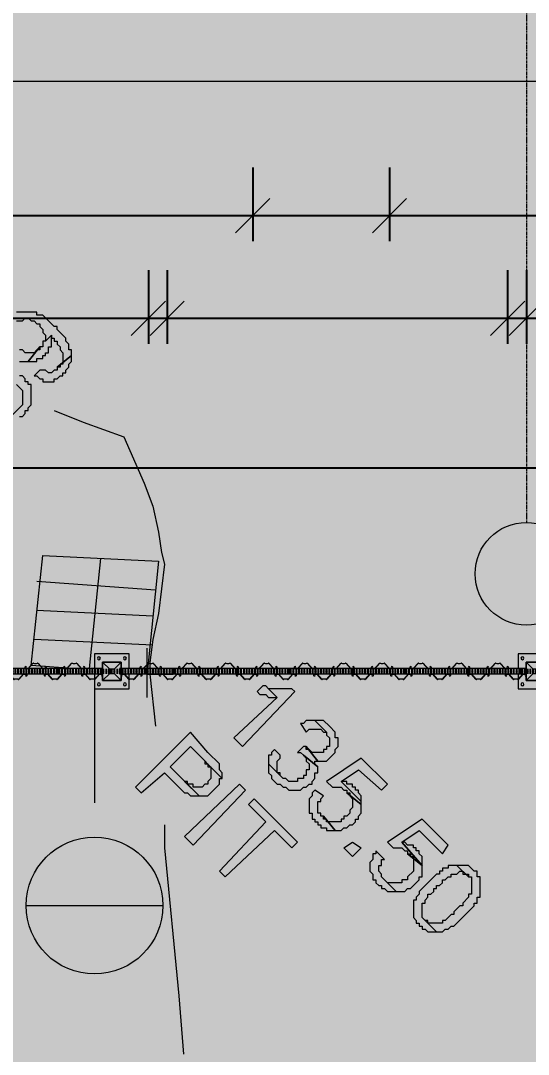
# Model space of a CAD drawing. Header units: millimetres. Extents: x -3370 to 37592, y -25802 to 13127.
# Drawn here: x 18788 to 21755, y -12431 to -6388 of the extents above; entities that cross this region are included whole.
import ezdxf

# ---------------------------------------------------------------- set-up
doc = ezdxf.new("R2010")
doc.units = ezdxf.units.MM
doc.linetypes.add('Boundary', pattern=[15.999999999999998, 9.999999999999998, -3, 0, -3])
doc.linetypes.add('Grid Line', pattern=[22.224999999999994, 12.7, -3.174999999999999, 3.174999999999999, -3.174999999999999])
for name, color, linetype, lineweight in [('2 Hoop survey', 8, 'Continuous', 9), ('A-ANNO-DIMS', 211, 'Continuous', 9), ('A-FLOR-HRAL', 11, 'Continuous', 9), ('C-BLDG-PADS', 91, 'Continuous', 9), ('C-PROP-LINE', 91, 'Boundary', 70), ('G-ANNO-SYMB', 111, 'Continuous', 9), ('S-GRID', 1, 'Continuous', 9), ('S-GRID-IDEN', 1, 'Continuous', 9), ('默认', 18, 'Continuous', 9)]:
    doc.layers.add(name, color=color, linetype=linetype, lineweight=lineweight)
doc.styles.add('Avenir_1', font='', dxfattribs={"width": 0.8, "height": 200})
doc.styles.get('Avenir_1').set_extended_font_data('Avenir')
doc.dimstyles.new('OJID-2_0mm_Diagonal_Tick', dxfattribs={"dimscale": 304.8, "dimtxt": 282.4994288325337, "dimasz": 0.6561679790026247, "dimexe": 0.4921259842519685, "dimexo": 0.0625, "dimgap": 0.1640419947506562, "dimtad": 1, "dimdsep": 46, "dimtxsty": 'Avenir_1', "dimblk1": 'OBLIQUE', "dimblk2": 'OBLIQUE', "dimsah": 1, "dimcen": 0.09, "dimdle": 0.4921259842519685, "dimazin": 3, "dimtfac": 1, "dimtdec": 4, "dimtix": 1, "dimtmove": 0, "dimatfit": 3, "dimtvp": 1, "dimtolj": 1})
doc.dimstyles.new('OJID-2_0mm_Diagonal_Tick_1', dxfattribs={"dimscale": 304.8, "dimtxt": 282.4994288325337, "dimasz": 0.6561679790026247, "dimexe": 0.4921259842519685, "dimexo": 0.0625, "dimgap": 0.1640419947506562, "dimtad": 1, "dimdsep": 46, "dimtxsty": 'Avenir_1', "dimblk1": 'OBLIQUE', "dimblk2": 'OBLIQUE', "dimsah": 1, "dimcen": 0.09, "dimdle": 0.4921259842519685, "dimazin": 3, "dimtfac": 1, "dimtdec": 4, "dimtix": 1, "dimtmove": 2, "dimatfit": 3, "dimtvp": 1, "dimtolj": 1})

# ---------------------------------------------------------------- blocks, each defined once
blk = doc.blocks.new('2 Hoop survey-1260670-Lower Ground Floor')
at = {"layer": '默认', "color": 9}
for p, q in [((67684.97317384373, 657.6641948734032), (67617.24355015904, 14.23276986895144)), ((68023.62129226715, 640.7317889522374), (67962.34373751064, 43.27563007608993)), ((68006.68888634598, 471.407729740542), (67312.46024357798, 522.2049475040367)), ((67989.75648042478, 319.0160764500234), (67312.46024357801, 352.880888292364)), ((67989.75648042478, 149.6920172382997), (67295.52783765682, 183.5568290806241)), ((67955.89166858247, 132.7596113171212), (67955.89166858247, 36.6401636218629)), ((67334.10177914969, 27.00219973404961), (67278.93072149817, 31.14002905791196)), ((67489.14595216807, 15.37388675767106), (67335.24350955593, 26.91656995357952)), ((67518.45958963613, 13.17536394756975), (67490.10960823548, 15.30161255261734)), ((67955.89166858247, 35.45131633238636), (67955.89166858247, 13.17536394756975)), ((67962.27196051818, 42.5758043995144), (67959.25653072823, 13.17536394756975)), ((67972.82407450363, 43.27116328425348), (67972.82407450363, 13.17536394756975)), ((67955.89166858247, -19.63204197340111), (67852.36344638787, -19.63204197340111)), ((67955.8916685825, -19.63204197340111), (67941.7929229698, -18.57463605244902)), ((67955.89166858247, -18.57463605244902), (67955.89166858247, -155.0912893427649)), ((67955.89166858245, -19.6320419733911), (68108.28332187298, -19.6320419733911)), ((67972.82407450363, -19.63204197340111), (68006.68888634596, -324.4153485544674))]:
    blk.add_line(p, q, dxfattribs=at)
for points in [[(67193.93340212981, 2046.121480409344), (67227.79821397213, 2046.121480409344), (67244.73061989332, 2063.053886330546), (67261.66302581447, 2063.053886330546), (67278.59543173567, 2046.12148040936), (67295.52783765682, 2046.12148040936), (67312.46024357803, 2029.189074488189), (67329.39264949916, 2029.189074488189), (67329.39264949916, 2012.256668567003), (67346.32505542034, 1995.324262645865), (67346.32505542034, 1978.39185672466), (67363.25746134152, 1961.459450803506), (67363.25746134152, 1927.594638961149), (67397.12227318386, 1961.459450803506), (67397.12227318386, 1944.527044882319), (67414.05467910501, 1944.527044882319), (67414.05467910501, 1927.594638961149), (67430.98708502618, 1927.594638961149), (67430.98708502618, 1910.662233039979), (67447.91949094737, 1893.729827118841), (67447.91949094737, 1876.797421197638), (67464.85189686854, 1859.865015276482), (67464.85189686854, 1792.135391591784), (67447.91949094736, 1792.135391591784), (67447.91949094736, 1775.202985670629), (67430.98708502618, 1775.202985670629), (67515.64911463203, 1842.932609355312), (67515.64911463203, 1876.797421197638), (67498.71670871087, 1876.797421197638), (67498.71670871087, 1910.662233039979), (67481.78430278972, 1927.594638961149), (67481.78430278972, 1944.527044882319), (67430.9870850262, 1995.324262645847), (67430.9870850262, 2012.256668567003), (67414.05467910501, 2012.256668567003), (67346.32505542034, 2079.9862922517), (67312.46024357798, 2079.9862922517), (67312.46024357798, 2096.918698172854), (67193.9334021298, 2096.918698172854)], [(67210.86580805096, 1809.067797512971), (67261.66302581447, 1809.067797512971), (67329.39264949918, 1893.729827118808), (67329.39264949918, 1876.797421197638), (67312.46024357798, 1876.797421197638), (67295.52783765683, 1859.865015276482), (67244.73061989331, 1859.865015276482), (67227.79821397216, 1876.797421197669), (67210.86580805096, 1876.797421197669)], [(67193.93340212978, 1673.60855014359), (67227.7982139721, 1639.743738301218), (67227.7982139721, 1555.081708695396), (67126.20377844511, 1453.487273168388)], [(67210.86580805096, 1487.352085010712), (67227.79821397213, 1487.352085010712), (67244.73061989332, 1504.284490931917), (67244.73061989332, 1521.216896853055), (67261.66302581447, 1521.216896853055), (67261.66302581447, 1538.149302774225), (67278.59543173565, 1555.081708695412), (67278.59543173565, 1673.60855014359), (67261.66302581447, 1673.60855014359), (67261.66302581447, 1690.540956064744), (67244.7306198933, 1690.540956064744), (67244.7306198933, 1707.473361985933), (67227.79821397216, 1724.405767907103), (67210.86580805096, 1724.405767907103)]]:
    blk.add_lwpolyline(points, dxfattribs=at)
for points in [[(67363.2574613415, 1927.594638961149), (67346.32505542033, 1927.594638961149), (67346.32505542033, 1893.729827118808), (67329.39264949916, 1893.729827118808), (67261.66302581449, 1809.067797512987), (67312.46024357798, 1809.067797512987), (67312.46024357798, 1826.000203434127), (67346.32505542033, 1826.000203434127), (67346.32505542033, 1842.932609355312), (67363.2574613415, 1842.932609355312), (67363.2574613415, 1859.865015276468), (67380.18986726267, 1859.865015276468), (67380.18986726267, 1893.729827118808), (67397.12227318384, 1893.729827118808), (67397.12227318384, 1961.45945080349)], [(67329.39264949915, 1758.27057974944), (67295.5278376568, 1724.405767907099), (67312.46024357795, 1724.405767907099), (67329.39264949915, 1707.473361985929), (67346.3250554203, 1707.473361985929), (67346.3250554203, 1690.54095606474), (67414.05467910497, 1690.54095606474), (67414.05467910497, 1707.473361985929), (67430.98708502615, 1707.473361985929), (67447.91949094733, 1724.405767907099), (67464.8518968685, 1724.405767907099), (67464.8518968685, 1741.33817382827), (67481.78430278966, 1741.33817382827), (67481.78430278966, 1758.270579749424), (67498.71670871082, 1775.202985670594), (67498.71670871082, 1792.135391591764), (67515.64911463199, 1809.067797512935), (67515.64911463199, 1842.932609355294), (67430.98708502615, 1775.20298567061), (67430.98708502615, 1758.270579749424), (67414.05467910497, 1758.270579749424), (67397.12227318382, 1741.33817382827), (67380.18986726264, 1741.33817382827), (67363.25746134146, 1758.270579749424)], [(68819.44437056211, -121.226477500406), (68802.51196464094, -104.2940715792338), (68667.05271727157, -104.2940715792338), (68717.8499350351, -155.0912893427612), (68463.86384621751, -392.1449722391499), (68514.66106398105, -442.9421900026628)], [(68667.05271727158, -104.2940715792556), (68650.1203113504, -87.36166565808526), (68633.18790542924, -87.36166565808526), (68599.3230935869, -121.226477500426), (68616.25549950809, -138.1588834215963), (68650.1203113504, -138.1588834215963), (68667.05271727158, -155.0912893427667), (68717.84993503509, -155.0912893427667)], [(68937.9712120103, -290.5505367121186), (68887.17399424678, -290.5505367121186), (68870.24158832563, -307.4829426332744), (68853.30918240445, -307.4829426332744), (68887.17399424678, -358.2801603968019), (68904.10640016795, -341.3477544756479), (68971.83602385264, -341.3477544756479), (68988.76842977379, -358.2801603968019), (69005.70083569498, -358.2801603968019)], [(69022.63324161616, -324.4153485544612), (68988.76842977382, -290.5505367121041), (68937.9712120103, -290.5505367121041), (69005.700835695, -358.2801603968019), (69005.700835695, -375.2125663179577), (69022.63324161616, -392.1449722391608), (69022.63324161616, -442.9421900026392), (69005.70083569498, -442.9421900026392), (69005.70083569498, -459.8745959238258), (68988.76842977382, -459.8745959238258), (68988.76842977382, -476.8070018449798), (68921.03880608913, -476.8070018449798), (68904.10640016798, -459.8745959238095), (68887.17399424678, -459.8745959238095), (68887.17399424678, -442.9421900026392), (68954.90361793146, -527.6042196084927), (69005.70083569498, -527.6042196084927), (69056.49805345849, -476.8070018449798), (69056.49805345849, -459.8745959238258), (69073.43045937966, -442.9421900026555), (69073.43045937966, -392.1449722391426), (69056.49805345849, -392.1449722391426), (69056.49805345849, -358.2801603968019)], [(68311.47219292703, -476.8070018449598), (68209.87775740001, -358.2801603967819), (67888.16204489776, -679.9958728990387), (67922.02685674014, -713.8606847413466), (68057.48610410947, -595.3338432931687), (68176.01294555765, -713.860684741363), (68192.94535147883, -713.860684741363), (68209.8777574, -730.7930906625024), (68260.6749751635, -730.7930906625024), (68091.3509159518, -561.469031450828), (68209.87775739998, -442.94219000265), (68396.13422253286, -629.1986551355276), (68396.13422253286, -595.3338432931687), (68379.20181661172, -578.4014373719838), (68379.20181661172, -544.5366255296576)], [(68734.78234095626, -493.7394077661666), (68700.91752911391, -459.8745959238422), (68683.98512319278, -476.8070018449653), (68683.98512319278, -493.7394077661502), (68667.05271727158, -493.7394077661502), (68667.05271727158, -544.5366255296631), (68734.78234095628, -612.2662492143281), (68734.78234095628, -595.3338432931741), (68717.8499350351, -595.3338432931741), (68717.8499350351, -527.6042196084927), (68734.78234095627, -510.6718136873205)], [(68870.24158832562, -442.9421900026427), (68836.37677648329, -476.8070018449835), (68853.30918240444, -476.8070018449835), (68870.2415883256, -493.7394077661539), (68954.90361793146, -561.4690314508371), (68937.9712120103, -544.5366255296667), (68937.9712120103, -527.6042196084964), (68954.90361793146, -527.6042196084964), (68887.17399424675, -442.9421900026427)], [(68396.13422253284, -629.1986551355332), (68294.53978700584, -527.6042196085091), (68294.53978700584, -544.5366255296631), (68311.47219292703, -544.5366255296631), (68311.47219292703, -561.4690314508334), (68328.4045988482, -561.4690314508334), (68328.4045988482, -629.1986551355167), (68311.47219292703, -646.131061056687), (68311.47219292703, -663.0634669778574), (68294.53978700585, -663.0634669778574), (68277.6073810847, -679.9958728990114), (68226.81016332118, -679.9958728990114), (68226.81016332118, -663.0634669778574), (68192.94535147883, -663.0634669778574), (68192.94535147883, -646.131061056687), (68176.01294555765, -646.131061056687), (68260.67497516348, -730.7930906625406), (68311.47219292703, -730.7930906625406), (68379.20181661173, -663.0634669778884), (68379.20181661173, -629.1986551355167)], [(68954.90361793146, -561.4690314508534), (68870.2415883256, -493.7394077661702), (68887.17399424678, -510.6718136873424), (68887.17399424678, -527.6042196085127), (68904.10640016796, -544.5366255296831), (68904.10640016796, -578.4014373720238), (68887.17399424678, -578.4014373720238), (68887.17399424678, -612.2662492143663), (68870.2415883256, -612.2662492143663), (68870.2415883256, -629.1986551355368), (68836.37677648326, -629.1986551355368), (68836.37677648326, -646.131061056707), (68785.57955871976, -646.131061056707), (68768.6471527986, -629.1986551355204), (68751.71474687743, -629.1986551355204), (68667.05271727158, -544.5366255296667), (68667.05271727158, -595.3338432931941), (68683.98512319276, -612.2662492143663), (68683.98512319276, -629.1986551355368), (68717.8499350351, -663.063466977861), (68734.78234095626, -663.063466977861), (68751.71474687743, -679.9958728990478), (68768.6471527986, -679.9958728990478), (68785.57955871978, -696.9282788201854), (68853.30918240444, -696.9282788201854), (68870.24158832562, -679.9958728990478), (68887.17399424678, -679.9958728990478), (68904.10640016796, -663.063466977861), (68921.03880608911, -663.063466977861), (68921.03880608911, -646.131061056707), (68937.97121201029, -629.1986551355368), (68937.97121201029, -595.3338432931941), (68954.90361793146, -595.3338432931941)], [(69361.28136003955, -663.0634669778465), (69208.88970674903, -510.6718136873096), (69005.70083569498, -646.1310610566925), (69039.56564753734, -679.9958728990333), (69090.36286530083, -679.9958728990333), (69107.29527122203, -696.9282788201708), (69124.22767714318, -696.9282788201708), (69124.22767714318, -713.8606847413739), (69208.88970674902, -781.5903084260572), (69208.88970674902, -764.6579025048704), (69090.36286530083, -646.1310610567089), (69191.95730082787, -578.4014373720092), (69327.41654819722, -696.9282788201872)], [(68176.01294555768, -967.8467735588456), (68497.7286580599, -663.0634669777901), (68531.59346990223, -696.9282788201327), (68226.81016332119, -1018.643991322375)], [(69175.02489490669, -679.9958728990277), (69158.09248898552, -679.9958728990277), (69158.09248898552, -663.0634669778574), (69124.22767714318, -663.0634669778574), (69124.22767714318, -646.131061056687), (69090.36286530083, -646.131061056687), (69208.88970674903, -764.6579025048815), (69208.88970674903, -730.7930906625243), (69191.95730082787, -713.8606847413522), (69191.95730082787, -696.9282788201817), (69175.02489490669, -696.9282788201817)], [(68988.7684297738, -730.7930906625261), (68937.97121201029, -696.9282788201836), (68921.03880608911, -713.8606847413885), (68921.03880608911, -730.7930906625261), (68904.10640016795, -747.7254965837292), (68904.10640016795, -832.38752618955), (68921.03880608913, -832.38752618955), (68921.03880608913, -866.2523380318909), (68937.97121201029, -866.2523380318909), (68937.97121201029, -883.1847439530776), (68954.90361793147, -883.1847439530776), (68954.90361793147, -900.1171498742315), (68971.83602385264, -900.1171498742315), (68971.83602385264, -917.0495557954018), (69005.70083569498, -917.0495557954018), (69005.70083569498, -933.981961716574), (69056.49805345849, -933.981961716574), (68988.7684297738, -849.3199321107368), (68971.83602385264, -849.3199321107368), (68971.83602385264, -832.38752618955), (68954.90361793147, -832.38752618955), (68954.90361793147, -764.6579025048668), (68971.83602385264, -764.6579025048668), (68971.83602385264, -747.7254965837128)], [(69208.88970674902, -781.5903084260517), (69124.22767714318, -713.8606847413686), (69141.16008306434, -713.8606847413686), (69141.16008306434, -730.7930906625243), (69158.09248898552, -747.7254965837274), (69158.09248898552, -798.5227143472057), (69141.16008306433, -815.4551202683924), (69141.16008306433, -832.3875261895482), (69124.22767714315, -849.3199321107495), (69107.29527122201, -849.3199321107495), (69107.29527122201, -866.2523380318889), (69090.36286530083, -866.2523380318889), (69090.36286530083, -883.1847439530757), (69005.70083569498, -883.1847439530757), (69005.70083569498, -866.2523380318889), (68988.76842977382, -866.2523380318889), (68988.76842977382, -849.319932110735), (69056.49805345849, -933.9819617165722), (69090.36286530083, -933.9819617165722), (69107.29527122203, -917.0495557953836), (69124.22767714318, -917.0495557953836), (69141.16008306437, -900.1171498742298), (69158.09248898552, -900.1171498742298), (69175.0248949067, -883.1847439530757), (69175.0248949067, -866.2523380318889), (69191.95730082787, -866.2523380318889), (69191.95730082787, -849.319932110735), (69208.88970674902, -832.3875261895646)], [(68836.37677648326, -1001.711585401299), (68582.3906876657, -747.7254965837383), (68548.5258758234, -781.590308426079), (68650.1203113504, -883.1847439530866), (68379.20181661163, -1171.035644612988), (68413.06662845399, -1204.900456455305), (68700.91752911391, -933.9819617165849), (68802.51196464096, -1035.576397243607)], [(69716.86188438413, -1018.643991322453), (69564.4702310936, -866.2523380319017), (69361.28136003955, -1001.711585401266), (69395.14617188189, -1035.576397243593), (69445.9433896454, -1035.576397243593), (69462.8757955666, -1052.508803164763), (69479.80820148774, -1052.508803164763), (69479.80820148774, -1069.441209085948), (69564.4702310936, -1137.170832770631), (69445.94338964544, -1001.71158540125), (69547.53782517245, -933.9819617165685), (69682.9970725418, -1069.441209085948)], [(69107.29527122201, -1035.576397243565), (69158.09248898554, -1001.711585401225), (69208.88970674903, -1035.576397243565), (69158.09248898552, -1086.373615007078)], [(69530.60541925125, -1052.508803164767), (69530.60541925125, -1035.576397243596), (69513.67301333009, -1035.576397243596), (69513.67301333009, -1018.643991322424), (69479.80820148774, -1018.643991322424), (69462.87579556661, -1001.711585401237), (69445.9433896454, -1001.711585401237), (69564.47023109364, -1137.170832770602), (69564.47023109364, -1086.373615007107), (69547.53782517245, -1069.44120908592), (69547.53782517245, -1052.508803164767)], [(69344.34895411838, -1103.306020928274), (69293.55173635487, -1052.508803164763), (69293.55173635487, -1069.441209085948), (69276.61933043369, -1069.441209085948), (69276.61933043369, -1103.306020928288), (69259.68692451253, -1120.238426849444), (69259.68692451253, -1171.035644612963), (69276.61933043369, -1187.968050534111), (69276.61933043369, -1221.832862376476), (69293.55173635484, -1221.832862376476), (69293.55173635484, -1238.765268297646), (69310.48414227602, -1255.697674218809), (69327.41654819719, -1255.697674218809), (69327.41654819719, -1272.630080139987), (69344.34895411835, -1272.630080139987), (69361.28136003953, -1289.562486061159), (69412.07857780304, -1289.562486061159), (69327.4165481972, -1204.900456455305), (69327.4165481972, -1187.968050534135), (69310.48414227602, -1171.035644612948), (69310.48414227602, -1137.170832770631), (69327.4165481972, -1137.170832770631), (69327.4165481972, -1103.306020928288)], [(69564.4702310936, -1137.17083277062), (69479.80820148774, -1069.441209085937), (69496.74060740892, -1069.441209085937), (69496.74060740892, -1086.373615007107), (69513.67301333009, -1086.373615007107), (69513.67301333009, -1171.035644612952), (69479.80820148776, -1204.900456455285), (69479.80820148776, -1221.832862376465), (69445.9433896454, -1221.832862376465), (69445.9433896454, -1238.765268297635), (69361.28136003955, -1238.765268297635), (69412.07857780307, -1289.562486061139), (69462.87579556658, -1289.562486061139), (69479.80820148776, -1272.630080139968), (69496.74060740892, -1272.630080139968), (69547.53782517243, -1221.832862376465), (69547.53782517243, -1204.900456455294), (69564.4702310936, -1204.900456455294)], [(69767.65910214763, -1137.17083277062), (69716.86188438413, -1137.17083277062), (69716.86188438413, -1154.103238691781), (69682.99707254178, -1154.103238691781), (69682.99707254178, -1171.035644612952), (69666.0646666206, -1171.035644612952), (69666.0646666206, -1187.968050534122), (69649.13226069945, -1187.968050534122), (69547.53782517243, -1289.562486061144), (69547.53782517243, -1306.494891982316), (69530.60541925125, -1323.427297903472), (69530.60541925125, -1340.35970382465), (69513.67301333009, -1340.35970382465), (69513.67301333009, -1441.954139351672), (69530.60541925125, -1458.886545272835), (69530.60541925125, -1475.818951194015), (69547.53782517243, -1475.818951194015), (69547.53782517243, -1492.751357115185), (69564.4702310936, -1492.751357115185), (69564.4702310936, -1509.683763036355), (69581.40263701478, -1509.683763036355), (69598.33504293594, -1526.616168957518), (69649.13226069945, -1526.616168957518), (69564.47023109361, -1441.954139351657), (69564.47023109361, -1357.29210974582), (69581.40263701478, -1357.29210974582), (69581.40263701478, -1340.35970382465), (69598.33504293596, -1323.427297903472), (69598.33504293596, -1306.494891982316), (69615.2674488571, -1306.494891982316), (69632.1998547783, -1289.562486061139), (69632.1998547783, -1272.630080139974), (69649.13226069945, -1272.630080139974), (69649.13226069945, -1255.697674218804), (69666.0646666206, -1255.697674218804), (69682.99707254178, -1238.765268297626), (69682.99707254178, -1221.832862376465), (69699.92947846295, -1221.832862376465), (69716.86188438414, -1204.900456455276), (69733.79429030529, -1204.900456455276), (69733.79429030529, -1187.968050534122), (69767.65910214763, -1187.968050534122), (69784.5915080688, -1171.035644612952), (69801.52391398998, -1171.035644612952), (69801.52391398998, -1187.968050534122), (69835.38872583231, -1187.968050534122), (69835.38872583231, -1204.900456455294)], [(69869.25353767467, -1171.035644612935), (69835.38872583234, -1137.170832770602), (69767.65910214763, -1137.170832770602), (69835.38872583231, -1204.900456455285), (69852.32113175349, -1204.900456455285), (69852.32113175349, -1306.494891982316), (69835.38872583231, -1306.494891982316), (69835.38872583231, -1323.427297903479), (69801.52391399, -1357.292109745804), (69801.52391399, -1374.224515666991), (69784.5915080688, -1374.224515666991), (69750.72669622645, -1408.089327509331), (69750.72669622645, -1425.021733430502), (69733.79429030529, -1425.021733430502), (69699.92947846296, -1458.886545272828), (69682.99707254178, -1458.886545272828), (69682.99707254178, -1475.818951194015), (69598.33504293594, -1475.818951194015), (69598.33504293594, -1458.886545272844), (69581.40263701478, -1458.886545272844), (69649.13226069947, -1526.616168957509), (69682.99707254178, -1526.616168957509), (69699.92947846299, -1509.683763036332), (69716.86188438413, -1509.683763036332), (69733.7942903053, -1492.75135711517), (69750.72669622645, -1492.75135711517), (69869.25353767465, -1374.224515666983), (69869.25353767465, -1357.29210974582), (69886.18594359583, -1357.29210974582), (69886.18594359583, -1323.427297903479), (69903.118349517, -1323.427297903479), (69903.118349517, -1204.900456455294), (69886.18594359583, -1204.900456455294), (69886.18594359583, -1171.035644612952)]]:
    blk.add_lwpolyline(points, close=True, dxfattribs=at)
at = {"layer": '默认', "color": 9, "flags": 128}
for points in [[(67414.05467910504, 1521.216896853067), (67583.37873831672, 1453.487273168398), (67820.4324212131, 1368.825243562527), (67938.9592626613, 1097.906748823813), (67989.7564804248, 962.4475014544665), (68023.62129226714, 810.055848163914), (68040.5536981883, 691.5290067157348), (68057.48610410948, 623.7993830310529), (68023.62129226714, 335.9484823711712), (67989.7564804248, 183.5568290806315), (67972.82407450363, 48.09758171128509), (67972.82407450363, 44.06491328425492)], [(67278.68960670065, 32.05983795730128), (67346.32505542034, 674.5966007945502), (68023.62129226714, 640.7317889522244)], [(68057.48610410948, -900.1171498742394), (68057.48610410948, -1035.576397243603), (68142.14813371534, -1899.129099223274), (68169.03637304461, -2241.954150671572)]]:
    blk.add_lwpolyline(points, dxfattribs=at)
blk = doc.blocks.new('栏杆扶手 - Right Side-V1-Lower Ground Floor')
at = {"layer": 'A-FLOR-HRAL'}
for p, q in [((14.28863871473044, 41.42095653478577), (-14.41546126376533, 15.7140520487531)), ((-13.91361901101159, 15.09907772745906), (14.81813363031123, 40.82962397147305)), ((6.245427855770975, 53.83422618456255), (6.806700561797228, 54.39549889058876)), ((15.08124999999973, 57.84850000000052), (15.08124999999973, 43.19481633661879)), ((15.87499999999984, 43.19481633661878), (15.87499999999984, 57.84850000000052)), ((-14.41546126376955, -15.71405204875008), (14.28863871473075, -41.42095653478513)), ((14.81813363031169, -40.82962397147217), (-13.91361901101545, -15.09907772745634)), ((6.806700561797881, -54.39549889058811), (6.245427855771664, -53.83422618456185)), ((15.08125000000038, -43.19481633661797), (15.08125000000038, -57.84849999999975)), ((15.87500000000046, -57.84849999999975), (15.87500000000046, -43.19481633661798))]:
    blk.add_line(p, q, dxfattribs=at)
for centre, radius, start, end in [((10.22349999999976, 57.84850000000048), 5.651499999999976, 359.9999999999996, 225.2595218971921), ((10.22349999999976, 57.84850000000048), 4.857749999999974, 6.704519569386375e-13, 225.3019278009093), ((-11.90625000000014, 12.63918044228032), 3.968749999999824, 129.215743005456, 193.4870587838714), ((-64.60465898721104, 4.448531709029887e-13), 50.22415721151557, 346.5129412161314, 13.48705878386784), ((-11.90625000000014, 12.63918044228032), 3.174999999999822, 129.2157430054417, 193.4870587838738), ((-64.60465898721104, 4.448531709029887e-13), 51.01790721151556, 346.5129412161306, 13.48705878386711), ((12.69999999999992, 43.19481633661878), 2.381249999999919, 311.8470848866533, 4.325554366790383e-13), ((12.69999999999992, 43.19481633661878), 3.174999999999925, 311.8458416048869, 0), ((-11.90624999999955, -12.63918044228075), 3.968750000000195, 166.5129412161303, 230.7842569944569), ((-11.90624999999955, -12.63918044228075), 3.175000000000197, 166.5129412161315, 230.7842569944617), ((10.22350000000049, -57.84849999999975), 5.651499999999976, 134.7404781028073, 359.999999999999), ((10.22350000000049, -57.84849999999975), 4.857749999999966, 134.6980721990925, 4.071109992273301e-13), ((12.70000000000046, -43.194816336618), 2.381249999999926, 6.838609960774292e-13, 48.15291511334912), ((12.70000000000046, -43.194816336618), 3.174999999999924, 6.361109362927034e-14, 48.15415839511418)]:
    blk.add_arc(centre, radius, start, end, dxfattribs=at)
blk = doc.blocks.new('栏杆扶手 - Left Side-1798714-Lower Ground Floor')
at = {"layer": 'A-FLOR-HRAL'}
for p, q in [((-15.87499999999996, 57.84850000000015), (-15.87499999999996, 43.19481633661839)), ((-15.08124999999998, 43.19481633661835), (-15.08124999999998, 57.84850000000015)), ((-14.8181336303113, 40.82962397147259), (13.91361901101565, 15.09907772745659)), ((14.41546126376977, 15.71405204875031), (-14.28863871473036, 41.42095653478553)), ((-6.806700561797406, 54.39549889058846), (-6.245427855771193, 53.8342261845622)), ((-15.87499999999998, -43.19481633661835), (-15.87499999999998, -57.84850000000014)), ((-15.08124999999996, -57.84850000000011), (-15.08124999999996, -43.19481633661839)), ((13.91361901101583, -15.09907772745543), (-14.81813363031135, -40.82962397147266)), ((-14.28863871473058, -41.4209565347854), (14.41546126376536, -15.71405204875289)), ((-6.245427855771167, -53.8342261845622), (-6.80670056179743, -54.39549889058843))]:
    blk.add_line(p, q, dxfattribs=at)
for centre, radius, start, end in [((-10.22349999999999, 57.84850000000013), 5.651499999999976, 314.7404781028065, 179.9999999999994), ((-10.22349999999999, 57.84850000000013), 4.857749999999971, 314.6980721990916, 180.0000000000004), ((-12.70000000000006, 43.19481633661839), 3.174999999999925, 179.9999999999999, 228.1541583951134), ((-12.70000000000006, 43.19481633661839), 2.381249999999925, 180.0000000000005, 228.1529151133485), ((64.60465898721118, 8.021785709647067e-13), 51.01790721151556, 166.512941216132, 193.4870587838678), ((11.90624999999977, 12.63918044228097), 3.175000000000197, 346.5129412161319, 50.78425699445906), ((64.60465898721118, 8.021785709647067e-13), 50.22415721151557, 166.5129412161327, 193.4870587838685), ((11.90624999999977, 12.63918044228097), 3.968750000000194, 346.5129412161309, 50.78425699445738), ((-12.70000000000006, -43.19481633661839), 3.174999999999924, 131.8458416048867, 179.9999999999993), ((-10.22349999999999, -57.84850000000011), 5.651499999999976, 179.9999999999999, 45.25952189719193), ((-12.70000000000006, -43.19481633661839), 2.381249999999921, 131.8470848866536, 180), ((-10.22349999999999, -57.84850000000011), 4.857749999999976, 180, 45.30192780090908), ((11.9062500000002, -12.63918044228009), 3.174999999999822, 309.2157430055389, 13.48705878386924), ((11.9062500000002, -12.63918044228009), 3.968749999999824, 309.2157430055375, 13.48705878386811)]:
    blk.add_arc(centre, radius, start, end, dxfattribs=at)
blk = doc.blocks.new('栏杆扶手 - Right Side-V2-Lower Ground Floor')
at = {"layer": 'A-FLOR-HRAL'}
for p, q in [((14.28863871473044, 41.42095653478577), (-14.41546126376533, 15.7140520487531)), ((-13.91361901101159, 15.09907772745906), (14.81813363031123, 40.82962397147305)), ((6.245427855770975, 53.83422618456255), (6.806700561797228, 54.39549889058876)), ((15.08124999999973, 57.84850000000052), (15.08124999999973, 43.19481633661879)), ((15.87499999999984, 43.19481633661878), (15.87499999999984, 57.84850000000052)), ((-14.41546126376955, -15.71405204875008), (14.28863871473075, -41.42095653478513)), ((14.81813363031169, -40.82962397147217), (-13.91361901101545, -15.09907772745634)), ((6.806700561797881, -54.39549889058811), (6.245427855771664, -53.83422618456185)), ((15.08125000000038, -43.19481633661797), (15.08125000000038, -57.84849999999975)), ((15.87500000000046, -57.84849999999975), (15.87500000000046, -43.19481633661798))]:
    blk.add_line(p, q, dxfattribs=at)
for centre, radius, start, end in [((10.22349999999976, 57.84850000000048), 5.651499999999976, 359.9999999999996, 225.2595218971921), ((10.22349999999976, 57.84850000000048), 4.857749999999974, 6.704519569386375e-13, 225.3019278009093), ((-11.90625000000014, 12.63918044228032), 3.968749999999824, 129.215743005456, 193.4870587838714), ((-64.60465898721104, 4.448531709029887e-13), 50.22415721151557, 346.5129412161314, 13.48705878386784), ((-11.90625000000014, 12.63918044228032), 3.174999999999822, 129.2157430054417, 193.4870587838738), ((-64.60465898721104, 4.448531709029887e-13), 51.01790721151556, 346.5129412161306, 13.48705878386711), ((12.69999999999992, 43.19481633661878), 2.381249999999919, 311.8470848866533, 4.325554366790383e-13), ((12.69999999999992, 43.19481633661878), 3.174999999999925, 311.8458416048869, 0), ((-11.90624999999955, -12.63918044228075), 3.968750000000195, 166.5129412161303, 230.7842569944569), ((-11.90624999999955, -12.63918044228075), 3.175000000000197, 166.5129412161315, 230.7842569944617), ((10.22350000000049, -57.84849999999975), 5.651499999999976, 134.7404781028073, 205.1340786956796), ((10.22350000000049, -57.84849999999975), 4.857749999999974, 134.6980721990924, 205.1049246368759), ((12.70000000000046, -43.194816336618), 2.381249999999926, 6.838609960774292e-13, 48.15291511334912), ((10.22350000000049, -57.84849999999975), 4.857749999999966, 331.8372590248866, 4.071109992273301e-13), ((12.70000000000046, -43.194816336618), 3.174999999999924, 6.361109362927034e-14, 48.15415839511418), ((10.22350000000049, -57.84849999999975), 5.651499999999974, 345.9212798814244, 359.999999999999)]:
    blk.add_arc(centre, radius, start, end, dxfattribs=at)
blk = doc.blocks.new('栏杆扶手 - Surface-Mounted Center-1798717-Lower Ground Floor')
at = {"layer": 'A-FLOR-HRAL'}
for p, q in [((-15.87499999999964, 101.6), (-101.6000000000001, 101.6)), ((-101.6000000000001, 101.6), (-101.6000000000001, -101.6)), ((101.6, 101.6), (15.87500000000006, 101.6)), ((101.6, -101.6), (101.6, 101.6)), ((-53.975, 53.97499999999771), (53.97499999999999, 53.97499999999771)), ((-53.975, 53.97499999999771), (-12.7, 12.69999999999778)), ((-53.97500000000007, -53.9750000000023), (-53.97500000000007, 53.97499999999769)), ((53.97499999999999, 53.97499999999798), (-53.97499999999999, 53.97499999999798)), ((-53.97499999999999, 53.97499999999798), (-53.97499999999999, -53.97500000000201)), ((12.7, 12.69999999999778), (-12.7, 12.69999999999778)), ((-12.7, 12.69999999999779), (-12.7, -12.70000000000221)), ((12.7, 12.69999999999778), (53.97499999999999, 53.97499999999771)), ((12.7, -12.70000000000221), (12.7, 12.69999999999779)), ((53.97499999999992, 53.97499999999771), (53.97499999999992, -53.97500000000229)), ((53.97499999999999, -53.97500000000201), (53.97499999999999, 53.97499999999798)), ((-53.97500000000007, -53.9750000000023), (-12.7, -12.70000000000221)), ((-15.87499999999955, -53.9750000000023), (-53.975, -53.9750000000023)), ((-53.97499999999999, -53.97500000000201), (-15.87499999999954, -53.97500000000201)), ((-12.7, -12.70000000000221), (12.7, -12.70000000000221)), ((53.97499999999999, -53.9750000000023), (12.7, -12.70000000000221)), ((53.97499999999999, -53.9750000000023), (15.87500000000018, -53.9750000000023)), ((15.8750000000002, -53.97500000000201), (53.97499999999999, -53.97500000000201)), ((-101.6000000000001, -101.6), (-15.87499999999959, -101.6)), ((15.87500000000013, -101.6), (101.6, -101.6))]:
    blk.add_line(p, q, dxfattribs=at)
for centre, radius, start, end in [((-76.20000000000002, 76.2), 8.731249999999987, 7.887775610029521e-13, 180.0000000000002), ((-76.20000000000002, 76.2), 8.731249999999996, 180.0000000000002, 5.088887490341627e-14), ((76.20000000000002, 76.2), 8.731249999999987, 7.887775610029521e-13, 180.0000000000002), ((76.20000000000002, 76.2), 8.731249999999996, 180.0000000000002, 5.088887490341627e-14), ((-76.20000000000002, -76.2), 8.731249999999989, 6.551942643814845e-13, 180.0000000000003), ((-76.20000000000002, -76.2), 8.731249999999985, 180.0000000000002, 5.088887490341627e-14), ((76.20000000000002, -76.2), 8.731249999999996, 6.043053894780682e-13, 180.0000000000002), ((76.20000000000002, -76.2), 8.731249999999985, 180.0000000000002, 5.088887490341627e-14)]:
    blk.add_arc(centre, radius, start, end, dxfattribs=at)
blk = doc.blocks.new('栏杆扶手 - Right Side-1798712-Lower Ground Floor')
at = {"layer": 'A-FLOR-HRAL'}
for p, q in [((14.28863871473044, 41.42095653478577), (-14.41546126376533, 15.7140520487531)), ((-13.91361901101159, 15.09907772745906), (14.81813363031123, 40.82962397147305)), ((6.245427855770975, 53.83422618456255), (6.806700561797228, 54.39549889058876)), ((15.08124999999973, 57.84850000000052), (15.08124999999973, 43.19481633661879)), ((15.87499999999984, 43.19481633661878), (15.87499999999984, 57.84850000000052)), ((-14.41546126376955, -15.71405204875008), (14.28863871473075, -41.42095653478513)), ((14.81813363031169, -40.82962397147217), (-13.91361901101545, -15.09907772745634)), ((6.806700561797881, -54.39549889058811), (6.245427855771664, -53.83422618456185)), ((15.08125000000038, -43.19481633661797), (15.08125000000038, -57.84849999999975)), ((15.87500000000046, -57.84849999999975), (15.87500000000046, -43.19481633661798))]:
    blk.add_line(p, q, dxfattribs=at)
for centre, radius, start, end in [((-11.90625000000014, 12.63918044228032), 3.968749999999824, 129.215743005456, 193.4870587838714), ((-64.60465898721104, 4.448531709029887e-13), 50.22415721151557, 346.5129412161314, 13.48705878386784), ((-11.90625000000014, 12.63918044228032), 3.174999999999822, 129.2157430054417, 193.4870587838738), ((-64.60465898721104, 4.448531709029887e-13), 51.01790721151556, 346.5129412161306, 13.48705878386711), ((10.22349999999976, 57.84850000000048), 5.651499999999976, 154.8659213043198, 225.2595218971921), ((10.22349999999976, 57.84850000000048), 4.857749999999974, 154.8950753631256, 225.3019278009093), ((12.69999999999992, 43.19481633661878), 2.381249999999919, 311.8470848866533, 4.325554366790383e-13), ((10.22349999999976, 57.84850000000048), 4.857749999999974, 6.704519569386378e-13, 28.16274097511436), ((12.69999999999992, 43.19481633661878), 3.174999999999925, 311.8458416048869, 0), ((10.22349999999976, 57.84850000000048), 5.651499999999976, 359.9999999999996, 14.07872011857448), ((-11.90624999999955, -12.63918044228075), 3.968750000000195, 166.5129412161303, 230.7842569944569), ((-11.90624999999955, -12.63918044228075), 3.175000000000197, 166.5129412161315, 230.7842569944617), ((10.22350000000049, -57.84849999999975), 5.651499999999976, 134.7404781028073, 359.999999999999), ((10.22350000000049, -57.84849999999975), 4.857749999999966, 134.6980721990925, 4.071109992273301e-13), ((12.70000000000046, -43.194816336618), 2.381249999999926, 6.838609960774292e-13, 48.15291511334912), ((12.70000000000046, -43.194816336618), 3.174999999999924, 6.361109362927034e-14, 48.15415839511418)]:
    blk.add_arc(centre, radius, start, end, dxfattribs=at)
blk = doc.blocks.new('栏杆扶手 - 栏杆扶手-2236474-Lower Ground Floor')
at = {"layer": 'A-FLOR-HRAL'}
for p, q in [((19266.76461388054, -10175.76140618815), (16889.61956623269, -10175.76140618814)), ((19266.76461388054, -10207.51140618815), (16889.61956623269, -10207.51140618814)), ((19375.75890994203, -10175.76140618815), (19365.91956623264, -10175.76140618815)), ((19375.75890994203, -10207.51140618815), (19365.91956623264, -10207.51140618815)), ((19375.75890994203, -10207.51140618815), (19375.75890994203, -10175.76140618815)), ((19451.33598948467, -10175.76140618815), (19375.75890994203, -10175.76140618815)), ((19451.33598948467, -10207.51140618815), (19375.75890994203, -10207.51140618815)), ((19451.33598948467, -10207.51140618815), (19451.33598948467, -10175.76140618815)), ((19524.03388766702, -10175.76140618815), (19451.33598948467, -10175.76140618815)), ((19524.03388766702, -10207.51140618815), (19451.33598948467, -10207.51140618815)), ((19524.03388766702, -10207.51140618815), (19524.03388766702, -10175.76140618815)), ((21743.06461388054, -10175.76140618816), (19524.03388766702, -10175.76140618815)), ((21743.06461388054, -10207.51140618816), (19524.03388766702, -10207.51140618815))]:
    blk.add_line(p, q, dxfattribs=at)
at = {"rotation": 89.99999999999982}
for name, p in [('栏杆扶手 - Surface-Mounted Center-1798717-Lower Ground Floor', (19320.73961388054, -10191.63640618815)), ('栏杆扶手 - Surface-Mounted Center-1798717-Lower Ground Floor', (21797.03961388054, -10191.63640618816)), ('栏杆扶手 - Left Side-1798714-Lower Ground Floor', (18874.63961388054, -10159.83640618815)), ('栏杆扶手 - Left Side-1798714-Lower Ground Floor', (19100.03961388054, -10159.83640618815)), ('栏杆扶手 - Left Side-1798714-Lower Ground Floor', (19547.73961388054, -10159.83640618815)), ('栏杆扶手 - Left Side-1798714-Lower Ground Floor', (19773.13961388054, -10159.83640618815)), ('栏杆扶手 - Left Side-1798714-Lower Ground Floor', (19998.53961388054, -10159.83640618815)), ('栏杆扶手 - Left Side-1798714-Lower Ground Floor', (20223.93961388054, -10159.83640618815)), ('栏杆扶手 - Left Side-1798714-Lower Ground Floor', (20449.33961388054, -10159.83640618815)), ('栏杆扶手 - Left Side-1798714-Lower Ground Floor', (20674.73961388054, -10159.83640618815)), ('栏杆扶手 - Left Side-1798714-Lower Ground Floor', (20900.13961388054, -10159.83640618815)), ('栏杆扶手 - Left Side-1798714-Lower Ground Floor', (21125.53961388054, -10159.83640618815)), ('栏杆扶手 - Left Side-1798714-Lower Ground Floor', (21350.93961388054, -10159.83640618815)), ('栏杆扶手 - Left Side-1798714-Lower Ground Floor', (21576.33961388054, -10159.83640618816)), ('栏杆扶手 - Right Side-V1-Lower Ground Floor', (18761.93961388054, -10223.43640618815)), ('栏杆扶手 - Right Side-V1-Lower Ground Floor', (18987.33961388054, -10223.43640618815)), ('栏杆扶手 - Right Side-V2-Lower Ground Floor', (19206.43961388054, -10223.43640618815)), ('栏杆扶手 - Right Side-1798712-Lower Ground Floor', (19435.03961388054, -10223.43640618815)), ('栏杆扶手 - Right Side-V1-Lower Ground Floor', (19660.43961388054, -10223.43640618815)), ('栏杆扶手 - Right Side-V1-Lower Ground Floor', (19885.83961388054, -10223.43640618815)), ('栏杆扶手 - Right Side-V1-Lower Ground Floor', (20111.23961388053, -10223.43640618815)), ('栏杆扶手 - Right Side-V1-Lower Ground Floor', (20336.63961388054, -10223.43640618815)), ('栏杆扶手 - Right Side-V1-Lower Ground Floor', (20562.03961388054, -10223.43640618815)), ('栏杆扶手 - Right Side-V1-Lower Ground Floor', (20787.43961388054, -10223.43640618815)), ('栏杆扶手 - Right Side-V1-Lower Ground Floor', (21012.83961388054, -10223.43640618815)), ('栏杆扶手 - Right Side-V1-Lower Ground Floor', (21238.23961388054, -10223.43640618815)), ('栏杆扶手 - Right Side-V1-Lower Ground Floor', (21463.63961388054, -10223.43640618816)), ('栏杆扶手 - Right Side-V2-Lower Ground Floor', (21682.73961388054, -10223.43640618816))]:
    blk.add_blockref(name, p, dxfattribs=at)
blk = doc.blocks.new('Family - ___-1140397-Lower Ground Floor')
at = {"layer": 'C-PROP-LINE'}
blk.add_line((-3370.233711690959, -10191.63640618797), (37591.88771895222, -10191.63640618797), dxfattribs=at)
blk = doc.blocks.new('_Oblique')
at = {"color": 0, "linetype": 'ByBlock', "lineweight": -2}
blk.add_line((-0.5, -0.5), (0.5, 0.5), dxfattribs=at)
blk = doc.blocks.new('剖面 - Filled-602395-Lower Ground Floor')
at = {"layer": 'G-ANNO-SYMB'}
h = blk.add_hatch(color=256, dxfattribs=at)
edge = h.paths.add_edge_path()
edge.add_line((-11.99999999999998, -1.057487430955462e-15), (-6.010142077375545, 5.989857922624428))
edge.add_line((-6.010142077375545, 5.989857922624428), (-6.010142077375547, 3.99998714226265))
edge.add_arc((-6.000000000000009, 4.314472224941652e-15), 3.999999999999993, 90.14527471293741, 180.0000000000001)
edge.add_line((-10.00000000000001, -4.442212143579261e-16), (-11.99999999999998, -4.442212143579261e-16))
h = blk.add_hatch(color=256, dxfattribs=at)
edge = h.paths.add_edge_path()
edge.add_line((0, -4.442212143579261e-16), (-2.020284154751089, -4.442212143579261e-16))
edge.add_arc((-6.020284154751088, 3.701206008344115e-15), 3.999999999999998, 3.125332922008694e-13, 89.85472528706289)
edge.add_line((-6.010142077375547, 3.99998714226265), (-6.010142077375549, 6.010142077375541))
edge.add_line((-6.010142077375549, 6.010142077375541), (0, 0))
for centre, start, end in [((-6.000000000000005, 1.657135159211616e-15), 359.9999999999996, 179.9999999999996), ((-6.000000000000005, 1.952398093637372e-14), 179.9999999999999, 359.9999999999991)]:
    blk.add_arc(centre, 4.000000000000004, start, end, dxfattribs=at)
blk = doc.blocks.new('轴网 - Annotation - Grid Head _Circle 6mm_-283740-Lower Ground Floor')
at = {"layer": 'S-GRID-IDEN'}
blk.add_circle((0, 0), 3.000000000000003, dxfattribs=at)

msp = doc.modelspace()

# ---------------------------------------------------------------- linework, layer by layer
at = {"layer": 'C-BLDG-PADS'}
msp.add_line((8584.039613880572, -6741.63640618806), (25784.03961388057, -6741.63640618806), dxfattribs=at)
at = {"layer": 'G-ANNO-SYMB'}
for p, q in [((19219.21343518773, -10222.72307921743), (19219.21343518773, -10961.05525166622)), ((18819.21343518771, -11561.05525166622), (19619.21343518771, -11561.05525166622))]:
    msp.add_line(p, q, dxfattribs=at)
at = {"layer": 'S-GRID', "linetype": 'Grid Line'}
msp.add_line((21744.03961388056, -110.5986873541128), (21744.03961388054, -9321.464805445159), dxfattribs=at)

# ---------------------------------------------------------------- block references
at = {"layer": '2 Hoop survey', "color": 9}
msp.add_blockref('2 Hoop survey-1260670-Lower Ground Floor', (-48430.02383250731, -10188.93677013573), dxfattribs=at)
at = {"layer": 'A-FLOR-HRAL'}
msp.add_blockref('栏杆扶手 - 栏杆扶手-2236474-Lower Ground Floor', (0, 0), dxfattribs=at)
at = {"layer": 'C-PROP-LINE'}
msp.add_blockref('Family - ___-1140397-Lower Ground Floor', (0, 0), dxfattribs=at)
at = {"layer": 'G-ANNO-SYMB', "extrusion": (0, 0, -1), "xscale": 99.99999999999993, "yscale": 99.99999999999993, "zscale": 99.99999999999993, "rotation": 90.00000000000053}
msp.add_blockref('剖面 - Filled-602395-Lower Ground Floor', (-19219.21343518771, -10961.05525166622), dxfattribs=at)
at = {"layer": 'S-GRID-IDEN', "xscale": 99.99999999999993, "yscale": 99.99999999999993, "zscale": 99.99999999999993, "rotation": 180}
msp.add_blockref('轴网 - Annotation - Grid Head _Circle 6mm_-283740-Lower Ground Floor', (21744.03961388053, -9621.464805445154), dxfattribs=at)

# ---------------------------------------------------------------- dimensions: what is measured, and where the dimension line sits
at = {"layer": 'A-ANNO-DIMS'}
for base, p1, p2, override in [((20144.03961388055, -7527.634760971874), (18014.03961388054, -7227.634760971874), (20144.03961388055, -7227.634760971874), {"dimfxl": 2130.000000000007}), ((20944.03961388055, -7527.634760971874), (20144.03961388055, -7227.634760971874), (20944.03961388055, -7227.634760971874), {"dimfxl": 799.9999999999964}), ((22644.03961388053, -7527.634760971874), (20944.03961388055, -7227.634760971874), (22644.03961388053, -7227.634760971874), {"dimfxl": 1699.999999999985}), ((19644.03961388056, -8127.634760971874), (19534.03961388055, -7827.634760971874), (19644.03961388056, -7827.634760971874), {"dimfxl": 110.0000000000036}), ((32084.03961388054, -9002.062101239704), (8584.039613880574, -8702.062101239704), (32084.03961388054, -8702.062101239704), {"dimfxl": 23499.99999999997})]:
    msp.add_linear_dim(base=base, p1=p1, p2=p2, dimstyle='OJID-2_0mm_Diagonal_Tick', override=override, dxfattribs=at).render()
msp.add_linear_dim(base=(21744.03961388055, -8127.634760971874), p1=(21634.03961388055, -7827.634760971874), p2=(21744.03961388055, -7827.634760971874), location=(21908.45085550941, -7819.100996295389), dimstyle='OJID-2_0mm_Diagonal_Tick_1', override={"dimfxl": 110}, dxfattribs=at).render()
for base, p1, p2, text, override in [((19534.03961388055, -8127.634760971874), (16764.03961388055, -7827.634760971874), (19534.03961388055, -7827.634760971874), '<>\\XENS. 0', {"dimfxl": 2770}), ((21634.03961388055, -8127.634760971874), (19644.03961388056, -7827.634760971874), (21634.03961388055, -7827.634760971874), '<>\\XENS. 1', {"dimfxl": 1989.999999999996}), ((25864.03961388056, -8127.634760971874), (21744.03961388055, -7827.634760971874), (25864.03961388056, -7827.634760971874), '<>\\XBEDROOM 1', {"dimfxl": 4120.000000000004})]:
    msp.add_linear_dim(base=base, p1=p1, p2=p2, text=text, dimstyle='OJID-2_0mm_Diagonal_Tick', override=override, dxfattribs=at).render()

doc.saveas('drawing.dxf')
